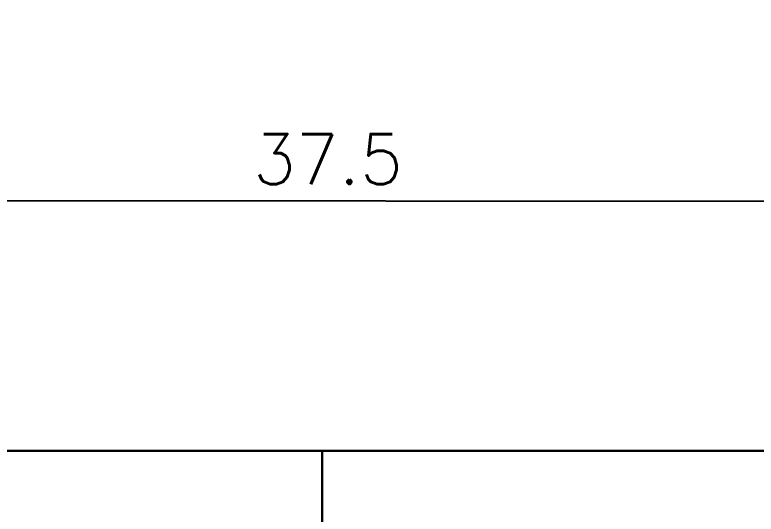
# Model space of a CAD drawing. Header units: millimetres. Extents: x 150209.93 to 150215.05, y 136675.65 to 136679.93.
# Drawn here: x 150212.2709 to 150212.7159, y 136678.4369 to 136678.7366 of the extents above; entities that cross this region are included whole.
import ezdxf

# ---------------------------------------------------------------- set-up
doc = ezdxf.new("R2010")
doc.units = ezdxf.units.MM
doc.header["$LTSCALE"] = 0.25
doc.layers.add('Wall', color=7, linetype='Continuous')
doc.styles.add('ROMANS', font='romans.shx')
doc.dimstyles.new('MD300', dxfattribs={"dimtxt": 2.5, "dimasz": 2.5, "dimexe": 1, "dimexo": 1, "dimgap": 0.5, "dimtad": 1, "dimdec": 1, "dimlfac": 50, "dimrnd": 0.5, "dimdsep": 46, "dimtxsty": 'ROMANS', "dimcen": 1, "dimclrd": 146, "dimclre": 146, "dimclrt": 30, "dimadec": 1, "dimazin": 2, "dimtfac": 1, "dimtdec": 1, "dimtmove": 0, "dimatfit": 1, "dimfxl": 1, "dimtolj": 1, "dimtzin": 0, "dimlwd": -1, "dimlwe": -1, "dimarcsym": 0})

# ---------------------------------------------------------------- blocks, each defined once
blk = doc.blocks.new('*D5')
at = {"color": 146, "transparency": 16777216}
for p, q in [((150212.11382, 136678.62533), (150212.80387, 136678.62476)), ((150212.08312, 136677.77998), (150212.08299, 136677.62536)), ((150212.83317, 136677.77936), (150212.83304, 136677.62474))]:
    blk.add_line(p, q, dxfattribs=at)
for points in [[(150212.11382, 136678.63033), (150212.11381, 136678.62033), (150212.08382, 136678.62536)], [(150212.80387, 136678.62976), (150212.80386, 136678.61976), (150212.83387, 136678.62474)]]:
    blk.add_solid(points, dxfattribs=at)
at = {"layer": 'DEFPOINTS', "color": 0, "transparency": 16777216}
for p in [(150212.08394, 136678.77998), (150212.83399, 136678.77936), (150212.83387, 136678.62474)]:
    blk.add_point(p, dxfattribs=at)
at = {"color": 30, "transparency": 16777216, "insert": (150212.45886, 136678.65005), "char_height": 0.03, "attachment_point": 5, "rotation": 359.9528, "style": 'ROMANS'}
blk.add_mtext('\\A1;37.5', dxfattribs=at)
blk = doc.blocks.new('*D47')
at = {"color": 146, "transparency": 16777216}
for p, q in [((150211.43528, 136678.30996), (150213.47547, 136678.30996)), ((150211.40528, 136677.47488), (150211.40528, 136677.30996)), ((150213.50547, 136677.47488), (150213.50547, 136677.30996))]:
    blk.add_line(p, q, dxfattribs=at)
for points in [[(150211.43528, 136678.31496), (150211.43528, 136678.30496), (150211.40528, 136678.30996)], [(150213.47547, 136678.31496), (150213.47547, 136678.30496), (150213.50547, 136678.30996)]]:
    blk.add_solid(points, dxfattribs=at)
at = {"layer": 'DEFPOINTS', "color": 0, "transparency": 16777216}
for p in [(150211.40528, 136678.47488), (150213.50547, 136678.47488, 0.004), (150213.50547, 136678.30996)]:
    blk.add_point(p, dxfattribs=at)
at = {"color": 30, "transparency": 16777216, "insert": (150212.45537, 136678.33496), "char_height": 0.03, "attachment_point": 5, "style": 'ROMANS'}
blk.add_mtext('\\A1;105', dxfattribs=at)

msp = doc.modelspace()

# ---------------------------------------------------------------- dimensions: what is measured, and where the dimension line sits
for p1, p2, distance, picture, middle in [((150212.08394, 136678.77998), (150212.83399, 136678.77936), -0.15462, '*D5', (150212.45886, 136678.65005)), ((150211.40528, 136678.47488), (150213.50547, 136678.47488, 0.004), -0.16491, '*D47', (150212.45537, 136678.33496))]:
    dim = msp.add_aligned_dim(p1=p1, p2=p2, distance=distance, dimstyle='MD300', override={"dimtxt": 0.03, "dimasz": 0.03, "dimgap": 0.01})
    dim.commit()
    dim.dimension.update_dxf_attribs({"geometry": picture, "text_midpoint": middle})

# ---------------------------------------------------------------- meshes
at = {"layer": 'Wall'}
mesh = msp.add_polyface(dxfattribs=at)
corners = [(150213.50547, 136678.19805), (150213.50547, 136678.19805, 0.004), (150213.50547, 136677.11475), (150213.50547, 136677.11475, 0.004), (150211.40528, 136677.11475), (150211.40528, 136677.11475, 0.004), (150211.40528, 136678.47488), (150211.40528, 136678.47488, 0.004), (150213.50547, 136678.47488), (150213.50547, 136678.47488, 0.004), (150213.50547, 136678.19805), (150213.50547, 136678.19805, 0.004)]
mesh.append_faces([[corners[k] for k in face] for face in [(0, 1, 3, 2), (2, 3, 5, 4), (4, 5, 7, 6), (6, 7, 9, 8), (8, 9, 11, 10)]], dxfattribs={"color": 7})
mesh = msp.add_polyface(dxfattribs=at)
corners = [(150212.45537, 136677.79842), (150212.45537, 136677.79842, 0.004), (150212.45537, 136678.47488), (150212.45537, 136678.47488, 0.004)]
mesh.append_faces([[corners[k] for k in face] for face in [(0, 1, 3, 2)]], dxfattribs={"color": 7})

doc.saveas('drawing.dxf')
